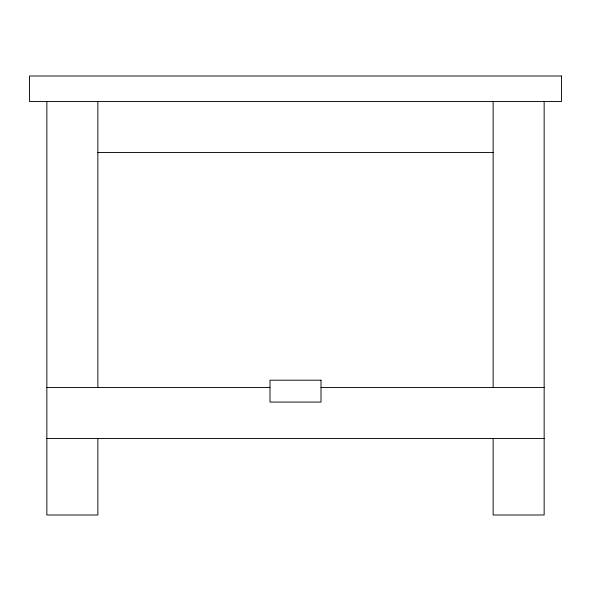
<?xml version="1.0" encoding="UTF-8"?>
<svg xmlns="http://www.w3.org/2000/svg" width="591" height="591" viewBox="0 0 591 591"><rect width="100%" height="100%" fill="white"/><g stroke="black" fill="none" stroke-linecap="round" stroke-linejoin="round"><path stroke-width="0.89" d="M97.862 152.508L493.138 152.508M46.852 387.489L269.998 387.489M321.002 387.489L544.148 387.489M46.852 438.492L544.148 438.492M544.148 101.504L544.148 514.997L493.138 514.997L493.138 438.389M493.138 101.504L493.138 387.63M97.862 101.504L97.862 387.63M97.862 438.389L97.862 514.997L46.852 514.997L46.852 101.504M561.45 76.003L29.55 76.003L29.55 101.504L561.45 101.504L561.45 76.003M321.002 380.205L269.998 380.205L269.998 402.065L321.002 402.065L321.002 380.205"/></g></svg>
